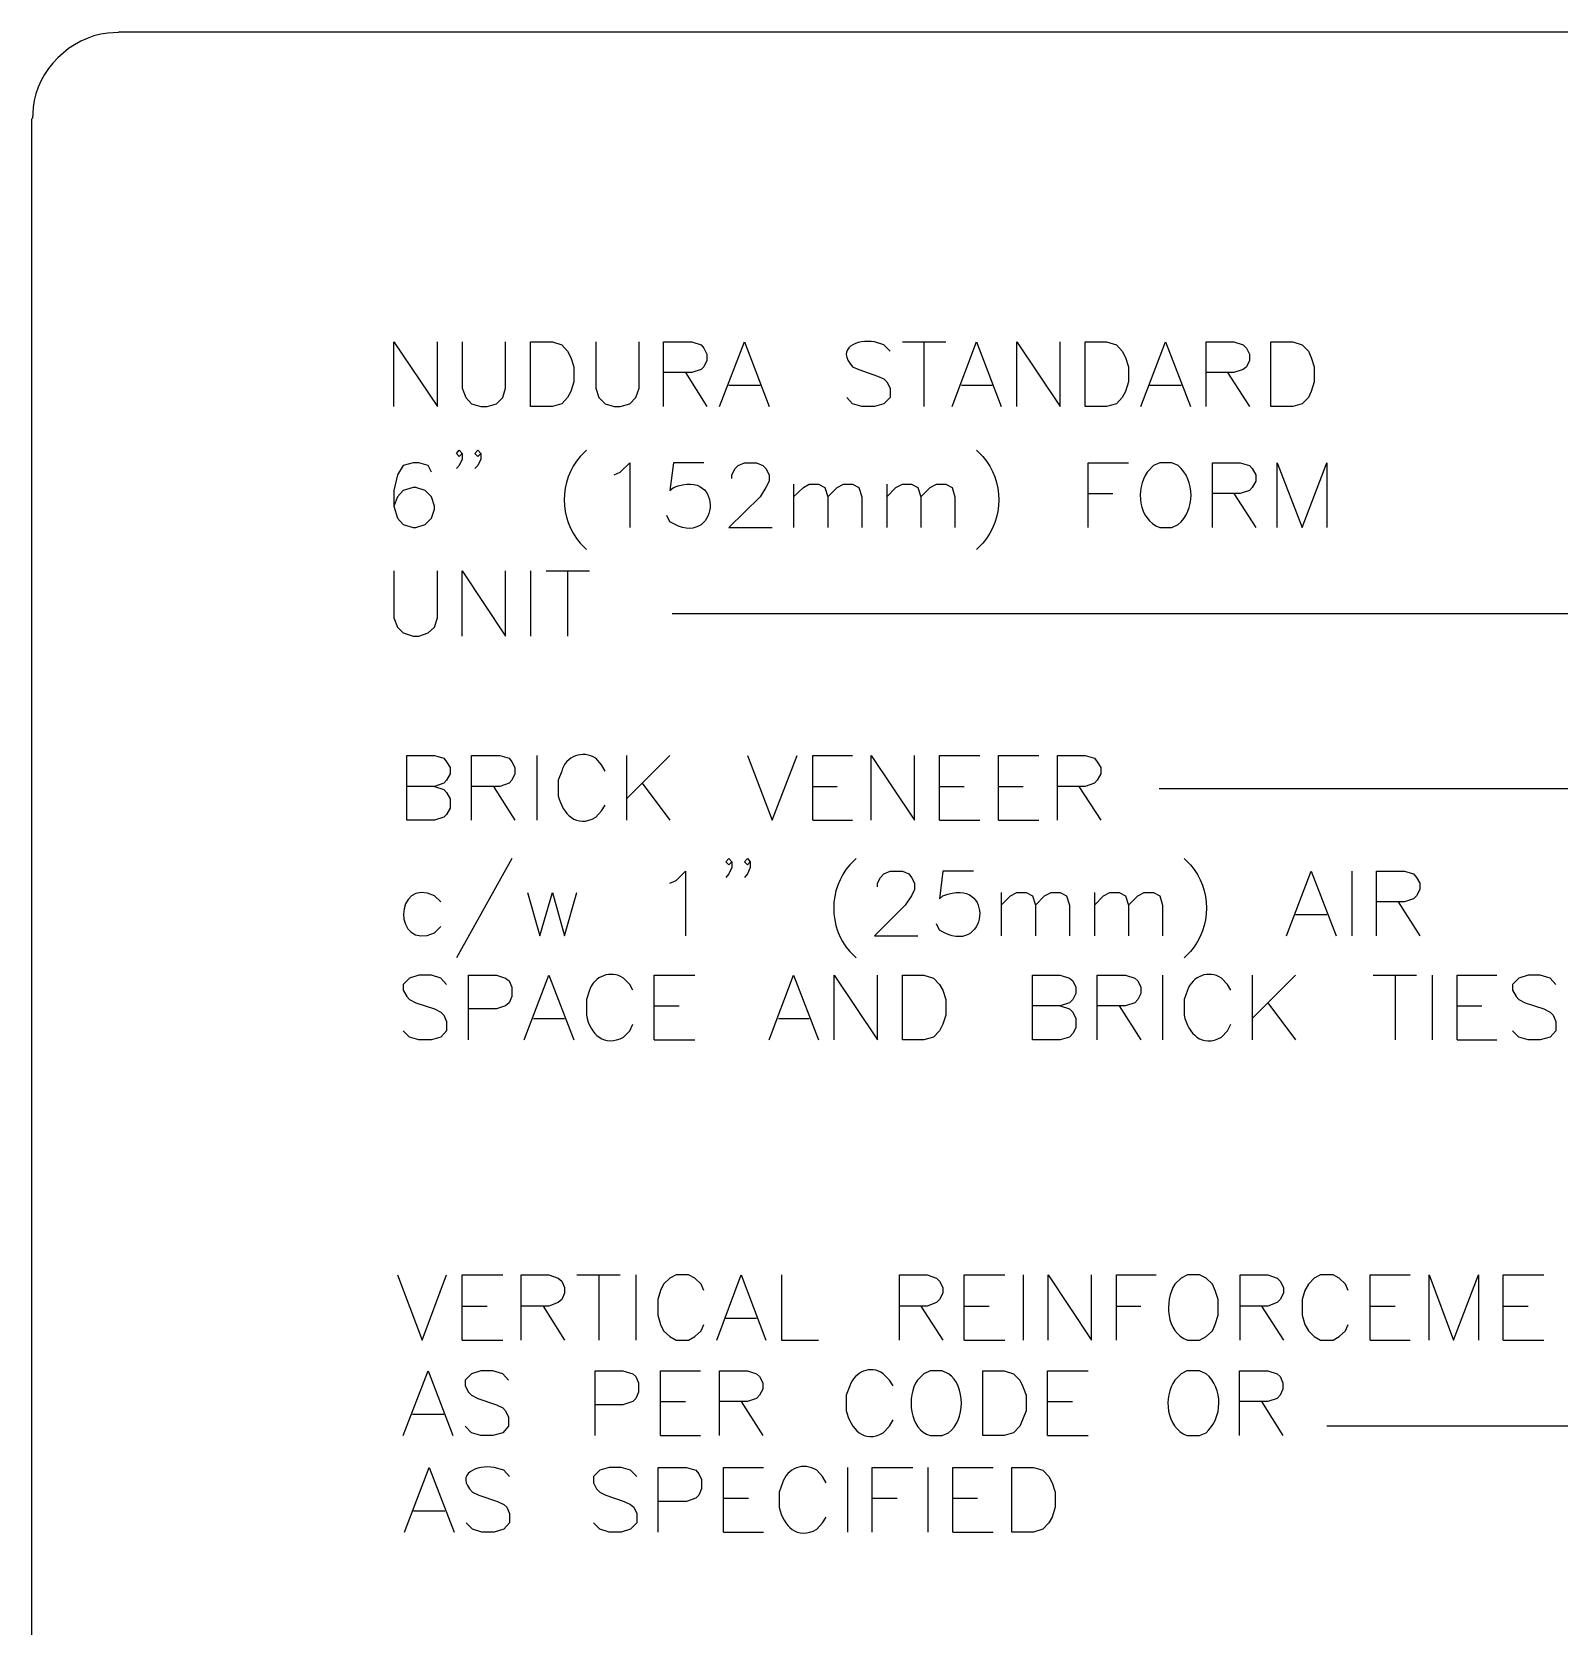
# Model space of a CAD drawing. Header units: millimetres. Extents: x 14 to 201, y 16 to 268.
# Drawn here: x 13.8 to 69.7, y 209.4 to 267.7 of the extents above; entities that cross this region are included whole.
import ezdxf

# ---------------------------------------------------------------- set-up
doc = ezdxf.new("R2010")
doc.units = ezdxf.units.MM
doc.layers.get('0').update_dxf_attribs({"linetype": 'CONTINUOUS'})

msp = doc.modelspace()

# ---------------------------------------------------------------- linework, layer by layer
at = {"color": 0}
for p, q in [((17.0174, 267.695), (16.6164, 267.674)), ((17.0174, 267.716), (198.121, 267.716)), ((13.8851, 264.943), (13.8644, 264.541)), ((13.8424, 55.4136), (13.8424, 264.541)), ((27.0936, 254), (27.0936, 256.37)), ((27.0936, 256.37), (28.6811, 254)), ((28.6811, 254), (28.6811, 256.37)), ((29.5906, 256.37), (29.5906, 254.678)), ((31.1781, 254.678), (31.1781, 256.37)), ((32.089, 254), (32.089, 256.37)), ((32.089, 256.37), (32.8924, 256.37)), ((32.8924, 256.37), (33.2314, 256.266)), ((33.2314, 256.266), (33.4436, 256.033)), ((34.4799, 256.37), (34.4799, 254.678)), ((36.0673, 254.678), (36.0673, 256.37)), ((36.9577, 254), (36.9577, 256.37)), ((36.9577, 256.37), (37.9938, 256.37)), ((37.9938, 256.37), (38.3328, 256.266)), ((38.3328, 256.266), (38.439, 256.137)), ((38.439, 256.137), (38.5452, 255.927)), ((39.0095, 254), (39.9203, 256.37)), ((39.9203, 256.37), (40.8298, 254)), ((45.0219, 256.266), (44.6828, 256.37)), ((45.2547, 256.033), (45.0219, 256.266)), ((45.6985, 256.37), (47.286, 256.37)), ((46.4827, 256.37), (46.4827, 254)), ((47.5188, 254), (48.4078, 256.37)), ((48.4078, 256.37), (49.3187, 254)), ((49.8905, 254), (49.8905, 256.37)), ((49.8905, 256.37), (51.478, 254)), ((51.478, 254), (51.478, 256.37)), ((52.3875, 254), (52.3875, 256.37)), ((52.3875, 256.37), (53.1703, 256.37)), ((53.1703, 256.37), (53.5298, 256.266)), ((53.5298, 256.266), (53.7422, 256.033)), ((54.4202, 254), (55.3297, 256.37)), ((55.3297, 256.37), (56.2405, 254)), ((56.811, 254), (56.811, 256.37)), ((56.811, 256.37), (57.828, 256.37)), ((57.828, 256.37), (58.1656, 256.266)), ((58.1656, 256.266), (58.2923, 256.137)), ((58.2923, 256.137), (58.3985, 255.927)), ((59.1827, 254), (59.1827, 256.37)), ((59.1827, 256.37), (59.986, 256.37)), ((59.986, 256.37), (60.325, 256.266)), ((60.325, 256.266), (60.5578, 256.033)), ((33.4436, 256.033), (33.5704, 255.8)), ((33.5704, 255.8), (33.6765, 255.461)), ((38.5452, 255.694), (38.439, 255.461)), ((38.5452, 255.927), (38.5452, 255.694)), ((53.7422, 256.033), (53.8688, 255.8)), ((53.8688, 255.8), (53.975, 255.461)), ((58.3985, 255.694), (58.2923, 255.461)), ((58.3985, 255.927), (58.3985, 255.694)), ((60.5578, 256.033), (60.664, 255.8)), ((60.664, 255.8), (60.7702, 255.461)), ((33.6765, 255.461), (33.6765, 254.909)), ((37.9938, 255.248), (36.9577, 255.248)), ((37.761, 255.248), (38.5452, 254)), ((38.3328, 255.355), (37.9938, 255.248)), ((38.439, 255.461), (38.3328, 255.355)), ((43.8781, 255.461), (44.111, 255.355)), ((44.111, 255.355), (44.789, 255.122)), ((44.789, 255.122), (45.0219, 255.016)), ((45.0219, 255.016), (45.128, 254.909)), ((53.975, 255.461), (53.975, 254.909)), ((57.828, 255.248), (56.811, 255.248)), ((57.5952, 255.248), (58.3985, 254)), ((58.1656, 255.355), (57.828, 255.248)), ((58.2923, 255.461), (58.1656, 255.355)), ((60.7702, 255.461), (60.7702, 254.909)), ((29.5906, 254.678), (29.7174, 254.339)), ((31.072, 254.339), (31.1781, 254.678)), ((33.5704, 254.55), (33.4436, 254.339)), ((33.6765, 254.909), (33.5704, 254.55)), ((34.4799, 254.678), (34.586, 254.339)), ((35.9406, 254.339), (36.0673, 254.678)), ((39.3485, 254.783), (40.4922, 254.783)), ((45.128, 254.909), (45.2547, 254.678)), ((45.2547, 254.678), (45.2547, 254.339)), ((47.8578, 254.783), (48.9797, 254.783)), ((53.8688, 254.55), (53.7422, 254.339)), ((53.975, 254.909), (53.8688, 254.55)), ((54.7578, 254.783), (55.9015, 254.783)), ((60.664, 254.55), (60.5578, 254.339)), ((60.7702, 254.909), (60.664, 254.55)), ((29.7174, 254.339), (29.9296, 254.106)), ((29.9296, 254.106), (30.2686, 254)), ((30.2686, 254), (30.5015, 254)), ((30.5015, 254), (30.8405, 254.106)), ((30.8405, 254.106), (31.072, 254.339)), ((32.8924, 254), (32.089, 254)), ((33.2314, 254.106), (32.8924, 254)), ((33.4436, 254.339), (33.2314, 254.106)), ((34.586, 254.339), (34.8189, 254.106)), ((34.8189, 254.106), (35.1579, 254)), ((35.1579, 254), (35.3702, 254)), ((35.3702, 254), (35.7297, 254.106)), ((35.7297, 254.106), (35.9406, 254.339)), ((43.8781, 254.106), (43.6672, 254.339)), ((44.2172, 254), (43.8781, 254.106)), ((44.6828, 254), (44.2172, 254)), ((45.0219, 254.106), (44.6828, 254)), ((45.2547, 254.339), (45.0219, 254.106)), ((53.1703, 254), (52.3875, 254)), ((53.5298, 254.106), (53.1703, 254)), ((53.7422, 254.339), (53.5298, 254.106)), ((59.986, 254), (59.1827, 254)), ((60.325, 254.106), (59.986, 254)), ((60.5578, 254.339), (60.325, 254.106)), ((29.3798, 252.286), (29.4845, 252.413)), ((29.4845, 252.18), (29.3798, 252.286)), ((29.4845, 252.413), (29.5906, 252.286)), ((29.5906, 252.286), (29.4845, 252.18)), ((29.5906, 252.073), (29.4845, 251.841)), ((29.5906, 252.286), (29.5906, 252.073)), ((30.0564, 252.286), (30.1625, 252.413)), ((30.1625, 252.18), (30.0564, 252.286)), ((30.1625, 252.413), (30.2686, 252.286)), ((30.2686, 252.286), (30.1625, 252.18)), ((30.2686, 252.073), (30.1625, 251.841)), ((30.2686, 252.286), (30.2686, 252.073)), ((34.1423, 252.413), (33.9094, 252.18)), ((48.4078, 252.413), (48.6406, 252.18)), ((27.2204, 251.503), (27.0936, 250.931)), ((27.4326, 251.841), (27.2204, 251.503)), ((27.7923, 251.947), (27.4326, 251.841)), ((28.0031, 251.947), (27.7923, 251.947)), ((28.3421, 251.841), (28.0031, 251.947)), ((28.4689, 251.608), (28.3421, 251.841)), ((29.4845, 251.841), (29.3798, 251.734)), ((30.1625, 251.841), (30.0564, 251.734)), ((35.1579, 251.503), (35.3702, 251.608)), ((35.3702, 251.608), (35.7297, 251.947)), ((35.7297, 251.947), (35.7297, 249.577)), ((37.3172, 251.947), (37.1905, 250.931)), ((38.439, 251.947), (37.3172, 251.947)), ((39.4547, 251.503), (39.5813, 251.734)), ((39.4547, 251.375), (39.4547, 251.503)), ((39.5813, 251.734), (39.6875, 251.841)), ((39.6875, 251.841), (39.9203, 251.947)), ((39.9203, 251.947), (40.3655, 251.947)), ((40.3655, 251.947), (40.597, 251.841)), ((40.597, 251.841), (40.7031, 251.734)), ((40.7031, 251.734), (40.8298, 251.503)), ((40.8298, 251.503), (40.8298, 251.27)), ((52.4937, 249.577), (52.4937, 251.947)), ((52.4937, 251.947), (53.975, 251.947)), ((54.8845, 251.841), (54.653, 251.608)), ((55.1173, 251.947), (54.8845, 251.841)), ((55.5625, 251.947), (55.1173, 251.947)), ((55.7953, 251.841), (55.5625, 251.947)), ((57.0438, 249.577), (57.0438, 251.947)), ((57.0438, 251.947), (58.0595, 251.947)), ((58.0595, 251.947), (58.3985, 251.841)), ((58.3985, 251.841), (58.5047, 251.734)), ((58.5047, 251.734), (58.6313, 251.503)), ((58.6313, 251.503), (58.6313, 251.27)), ((59.4155, 249.577), (59.4155, 251.947)), ((59.4155, 251.947), (60.325, 249.577)), ((60.325, 249.577), (61.2345, 251.947)), ((61.2345, 251.947), (61.2345, 249.577)), ((27.0936, 250.931), (27.0936, 250.359)), ((27.4326, 250.931), (27.2204, 250.698)), ((27.7923, 251.037), (27.4326, 250.931)), ((27.897, 251.037), (27.7923, 251.037)), ((28.236, 250.931), (27.897, 251.037)), ((28.4689, 250.698), (28.236, 250.931)), ((37.1905, 250.931), (37.3172, 251.037)), ((40.7031, 251.037), (40.4922, 250.698)), ((40.8298, 251.27), (40.7031, 251.037)), ((41.7202, 251.164), (41.7202, 249.577)), ((41.7202, 250.698), (42.0797, 251.037)), ((42.0797, 251.037), (42.2906, 251.164)), ((42.2906, 251.164), (42.6297, 251.164)), ((42.6297, 251.164), (42.8625, 251.037)), ((42.8625, 251.037), (42.9687, 250.698)), ((42.9687, 250.698), (43.3077, 251.037)), ((43.3077, 251.037), (43.5405, 251.164)), ((43.5405, 251.164), (43.8781, 251.164)), ((43.8781, 251.164), (44.111, 251.037)), ((44.111, 251.037), (44.2172, 250.698)), ((45.128, 251.164), (45.128, 249.577)), ((45.128, 250.698), (45.4656, 251.037)), ((45.4656, 251.037), (45.6985, 251.164)), ((45.6985, 251.164), (46.0375, 251.164)), ((46.0375, 251.164), (46.2703, 251.037)), ((46.2703, 251.037), (46.3765, 250.698)), ((46.3765, 250.698), (46.7155, 251.037)), ((46.7155, 251.037), (46.947, 251.164)), ((46.947, 251.164), (47.286, 251.164)), ((47.286, 251.164), (47.5188, 251.037)), ((47.5188, 251.037), (47.625, 250.698)), ((58.3985, 250.931), (58.0595, 250.825)), ((58.5047, 251.037), (58.3985, 250.931)), ((58.6313, 251.27), (58.5047, 251.037)), ((27.2204, 250.698), (27.0936, 250.359)), ((27.0936, 250.359), (27.2204, 249.916)), ((28.575, 250.359), (28.4689, 250.698)), ((28.575, 250.253), (28.575, 250.359)), ((40.4922, 250.698), (39.3485, 249.577)), ((42.9687, 250.698), (42.9687, 249.577)), ((44.2172, 250.698), (44.2172, 249.577)), ((46.3765, 250.698), (46.3765, 249.577)), ((47.625, 250.698), (47.625, 249.577)), ((52.4937, 250.825), (53.4031, 250.825)), ((58.0595, 250.825), (57.0438, 250.825)), ((57.828, 250.825), (58.6313, 249.577)), ((27.2204, 249.916), (27.4326, 249.683)), ((28.236, 249.683), (28.4689, 249.916)), ((28.4689, 249.916), (28.575, 250.253)), ((37.1905, 249.787), (37.0844, 250.02)), ((27.4326, 249.683), (27.7923, 249.577)), ((27.7923, 249.577), (27.897, 249.577)), ((27.897, 249.577), (28.236, 249.683)), ((39.3485, 249.577), (40.936, 249.577)), ((55.1173, 249.577), (55.5625, 249.577)), ((55.5625, 249.577), (55.7953, 249.683)), ((33.9094, 249.005), (34.1423, 248.772)), ((48.6406, 249.005), (48.4078, 248.772)), ((27.0936, 247.989), (27.0936, 246.275)), ((28.6811, 246.275), (28.6811, 247.989)), ((29.5906, 245.597), (29.5906, 247.989)), ((29.5906, 247.989), (31.1781, 245.597)), ((31.1781, 245.597), (31.1781, 247.989)), ((32.089, 247.989), (32.089, 245.597)), ((32.6595, 247.989), (34.247, 247.989)), ((33.4436, 247.989), (33.4436, 245.597)), ((27.0936, 246.275), (27.2204, 245.936)), ((28.575, 245.936), (28.6811, 246.275)), ((92.1385, 246.422), (37.2745, 246.422)), ((27.2204, 245.936), (27.4326, 245.723)), ((27.4326, 245.723), (27.7923, 245.597)), ((28.0031, 245.597), (28.3421, 245.723)), ((28.3421, 245.723), (28.575, 245.936)), ((27.7923, 245.597), (28.0031, 245.597)), ((27.5594, 238.867), (27.5594, 241.237)), ((27.5594, 241.237), (28.575, 241.237)), ((28.575, 241.237), (28.914, 241.131)), ((28.914, 241.131), (29.0201, 241.004)), ((29.0201, 241.004), (29.1469, 240.792)), ((29.9296, 238.867), (29.9296, 241.237)), ((29.9296, 241.237), (30.9673, 241.237)), ((30.9673, 241.237), (31.3049, 241.131)), ((31.3049, 241.131), (31.411, 241.004)), ((31.411, 241.004), (31.5171, 240.792)), ((32.3219, 241.237), (32.3219, 238.867)), ((34.6921, 240.897), (34.4799, 241.131)), ((35.603, 241.237), (35.603, 238.867)), ((37.1905, 241.237), (35.603, 239.649)), ((40.0265, 241.237), (40.936, 238.867)), ((40.936, 238.867), (41.8469, 241.237)), ((42.4173, 238.867), (42.4173, 241.237)), ((42.4173, 241.237), (43.8781, 241.237)), ((44.5562, 238.867), (44.5562, 241.237)), ((44.5562, 241.237), (46.1437, 238.867)), ((46.1437, 238.867), (46.1437, 241.237)), ((47.0531, 238.867), (47.0531, 241.237)), ((47.0531, 241.237), (48.5345, 241.237)), ((49.2125, 238.867), (49.2125, 241.237)), ((49.2125, 241.237), (50.6938, 241.237)), ((51.3719, 238.867), (51.3719, 241.237)), ((51.3719, 241.237), (52.3875, 241.237)), ((52.3875, 241.237), (52.7265, 241.131)), ((52.7265, 241.131), (52.8327, 241.004)), ((52.8327, 241.004), (52.9594, 240.792)), ((29.1469, 240.558), (29.0201, 240.326)), ((29.1469, 240.792), (29.1469, 240.558)), ((31.5171, 240.558), (31.411, 240.326)), ((31.5171, 240.792), (31.5171, 240.558)), ((33.2314, 240.665), (33.1046, 240.326)), ((34.8189, 240.665), (34.6921, 240.897)), ((52.9594, 240.558), (52.8327, 240.326)), ((52.9594, 240.792), (52.9594, 240.558)), ((28.575, 240.093), (27.5594, 240.093)), ((28.914, 240.221), (28.575, 240.093)), ((28.575, 240.093), (28.914, 239.988)), ((29.0201, 240.326), (28.914, 240.221)), ((28.914, 239.988), (29.0201, 239.882)), ((29.0201, 239.882), (29.1469, 239.649)), ((30.9673, 240.093), (29.9296, 240.093)), ((30.7344, 240.093), (31.5171, 238.867)), ((31.3049, 240.221), (30.9673, 240.093)), ((31.411, 240.326), (31.3049, 240.221)), ((33.1046, 240.326), (33.1046, 239.755)), ((36.1735, 240.221), (37.1905, 238.867)), ((42.4173, 240.093), (43.3077, 240.093)), ((47.0531, 240.093), (47.964, 240.093)), ((49.2125, 240.093), (50.122, 240.093)), ((52.3875, 240.093), (51.3719, 240.093)), ((52.1547, 240.093), (52.9594, 238.867)), ((52.7265, 240.221), (52.3875, 240.093)), ((52.8327, 240.326), (52.7265, 240.221)), ((81.365, 240.009), (55.0968, 240.009)), ((29.1469, 239.31), (29.0201, 239.077)), ((29.1469, 239.649), (29.1469, 239.31)), ((34.6921, 239.204), (34.8189, 239.416)), ((28.575, 238.867), (27.5594, 238.867)), ((28.914, 238.971), (28.575, 238.867)), ((29.0201, 239.077), (28.914, 238.971)), ((34.4799, 238.971), (34.6921, 239.204)), ((42.4173, 238.867), (43.8781, 238.867)), ((47.0531, 238.867), (48.5345, 238.867)), ((49.2125, 238.867), (50.6938, 238.867)), ((31.411, 237.469), (29.3798, 233.828)), ((39.2423, 237.342), (39.3485, 237.469)), ((39.3485, 237.469), (39.4547, 237.342)), ((39.9203, 237.342), (40.0265, 237.469)), ((40.0265, 237.469), (40.1327, 237.342)), ((44.0048, 237.469), (43.772, 237.236)), ((56.0077, 237.469), (56.2405, 237.236)), ((37.422, 236.664), (37.761, 237.003)), ((37.761, 237.003), (37.761, 234.633)), ((39.3485, 237.236), (39.2423, 237.342)), ((39.3485, 236.897), (39.2423, 236.77)), ((39.4547, 237.342), (39.3485, 237.236)), ((39.4547, 237.13), (39.3485, 236.897)), ((39.4547, 237.342), (39.4547, 237.13)), ((40.0265, 237.236), (39.9203, 237.342)), ((40.0265, 236.897), (39.9203, 236.77)), ((40.1327, 237.342), (40.0265, 237.236)), ((40.1327, 237.13), (40.0265, 236.897)), ((40.1327, 237.342), (40.1327, 237.13)), ((44.8952, 236.77), (45.0219, 236.897)), ((45.0219, 236.897), (45.2547, 237.003)), ((45.2547, 237.003), (45.6985, 237.003)), ((45.6985, 237.003), (45.9313, 236.897)), ((45.9313, 236.897), (46.0375, 236.77)), ((47.1798, 237.003), (47.0531, 235.988)), ((48.303, 237.003), (47.1798, 237.003)), ((59.7531, 234.633), (60.664, 237.003)), ((60.664, 237.003), (61.5735, 234.633)), ((62.1453, 237.003), (62.1453, 234.633)), ((63.0548, 234.633), (63.0548, 237.003)), ((63.0548, 237.003), (64.0719, 237.003)), ((64.0719, 237.003), (64.4095, 236.897)), ((64.4095, 236.897), (64.5156, 236.77)), ((37.1905, 236.558), (37.422, 236.664)), ((44.789, 236.558), (44.8952, 236.77)), ((44.789, 236.431), (44.789, 236.558)), ((46.0375, 236.77), (46.1437, 236.558)), ((46.1437, 236.325), (46.0375, 236.092)), ((46.1437, 236.558), (46.1437, 236.325)), ((64.5156, 236.77), (64.6423, 236.558)), ((64.6423, 236.325), (64.5156, 236.092)), ((64.6423, 236.558), (64.6423, 236.325)), ((28.8079, 235.882), (28.575, 236.092)), ((31.9829, 236.221), (32.428, 234.633)), ((32.428, 234.633), (32.8924, 236.221)), ((32.8924, 236.221), (33.3375, 234.633)), ((33.3375, 234.633), (33.7826, 236.221)), ((45.8047, 235.755), (44.6828, 234.633)), ((46.0375, 236.092), (45.8047, 235.755)), ((47.0531, 235.988), (47.1798, 236.092)), ((49.3187, 236.221), (49.3187, 234.633)), ((49.3187, 235.755), (49.6577, 236.092)), ((49.6577, 236.092), (49.8905, 236.221)), ((49.8905, 236.221), (50.2281, 236.221)), ((50.2281, 236.221), (50.461, 236.092)), ((50.461, 236.092), (50.5672, 235.755)), ((50.5672, 235.755), (50.9062, 236.092)), ((50.5672, 235.755), (50.5672, 234.633)), ((50.9062, 236.092), (51.139, 236.221)), ((51.139, 236.221), (51.478, 236.221)), ((51.478, 236.221), (51.7095, 236.092)), ((51.7095, 236.092), (51.8156, 235.755)), ((51.8156, 235.755), (51.8156, 234.633)), ((52.7265, 236.221), (52.7265, 234.633)), ((52.7265, 235.755), (53.0655, 236.092)), ((53.0655, 236.092), (53.297, 236.221)), ((53.297, 236.221), (53.636, 236.221)), ((53.636, 236.221), (53.8688, 236.092)), ((53.8688, 236.092), (53.975, 235.755)), ((53.975, 235.755), (54.314, 236.092)), ((53.975, 235.755), (53.975, 234.633)), ((54.314, 236.092), (54.5469, 236.221)), ((54.5469, 236.221), (54.8845, 236.221)), ((54.8845, 236.221), (55.1173, 236.092)), ((55.1173, 236.092), (55.2235, 235.755)), ((55.2235, 235.755), (55.2235, 234.633)), ((64.0719, 235.882), (63.0548, 235.882)), ((63.839, 235.882), (64.6423, 234.633)), ((64.4095, 235.988), (64.0719, 235.882)), ((64.5156, 236.092), (64.4095, 235.988)), ((60.0922, 235.416), (61.2345, 235.416)), ((28.575, 234.738), (28.8079, 234.971)), ((44.6828, 234.633), (46.2703, 234.633)), ((47.0531, 234.844), (46.947, 235.077)), ((43.772, 234.061), (44.0048, 233.828)), ((56.2405, 234.061), (56.0077, 233.828)), ((27.6655, 233.087), (27.4326, 232.854)), ((27.4326, 232.854), (27.4326, 232.643)), ((28.0031, 233.193), (27.6655, 233.087)), ((28.4689, 233.193), (28.0031, 233.193)), ((28.8079, 233.087), (28.4689, 233.193)), ((29.0201, 232.854), (28.8079, 233.087)), ((29.8235, 230.823), (29.8235, 233.193)), ((29.8235, 233.193), (30.8405, 233.193)), ((30.8405, 233.193), (31.1781, 233.087)), ((31.1781, 233.087), (31.3049, 232.982)), ((31.3049, 232.982), (31.411, 232.749)), ((31.8561, 230.823), (32.7656, 233.193)), ((32.7656, 233.193), (33.6765, 230.823)), ((35.7297, 232.854), (35.4969, 233.087)), ((35.8345, 232.643), (35.7297, 232.854)), ((36.6187, 230.823), (36.6187, 233.193)), ((36.6187, 233.193), (38.1, 233.193)), ((40.8298, 230.823), (41.7202, 233.193)), ((41.7202, 233.193), (42.6297, 230.823)), ((43.2015, 230.823), (43.2015, 233.193)), ((43.2015, 233.193), (44.789, 230.823)), ((44.789, 230.823), (44.789, 233.193)), ((45.6985, 230.823), (45.6985, 233.193)), ((45.6985, 233.193), (46.4827, 233.193)), ((46.4827, 233.193), (46.8422, 233.087)), ((46.8422, 233.087), (47.0531, 232.854)), ((47.0531, 232.854), (47.1798, 232.643)), ((50.461, 230.823), (50.461, 233.193)), ((50.461, 233.193), (51.478, 233.193)), ((51.478, 233.193), (51.8156, 233.087)), ((51.8156, 233.087), (51.9423, 232.982)), ((51.9423, 232.982), (52.0485, 232.749)), ((52.8327, 230.823), (52.8327, 233.193)), ((52.8327, 233.193), (53.8688, 233.193)), ((53.8688, 233.193), (54.2078, 233.087)), ((54.2078, 233.087), (54.314, 232.982)), ((54.314, 232.982), (54.4202, 232.749)), ((55.2235, 233.193), (55.2235, 230.823)), ((57.5952, 232.854), (57.3828, 233.087)), ((57.7219, 232.643), (57.5952, 232.854)), ((58.5047, 233.193), (58.5047, 230.823)), ((60.0922, 233.193), (58.5047, 231.606)), ((62.9281, 233.193), (64.5156, 233.193)), ((63.7328, 233.193), (63.7328, 230.823)), ((65.0875, 233.193), (65.0875, 230.823)), ((65.997, 230.823), (65.997, 233.193)), ((65.997, 233.193), (67.4578, 233.193)), ((68.2625, 233.087), (68.0297, 232.854)), ((68.0297, 232.854), (68.0297, 232.643)), ((68.6015, 233.193), (68.2625, 233.087)), ((69.0453, 233.193), (68.6015, 233.193)), ((69.4048, 233.087), (69.0453, 233.193)), ((69.6172, 232.854), (69.4048, 233.087)), ((27.4326, 232.643), (27.5594, 232.41)), ((27.5594, 232.41), (27.6655, 232.304)), ((27.6655, 232.304), (27.897, 232.178)), ((31.411, 232.41), (31.3049, 232.178)), ((31.411, 232.749), (31.411, 232.41)), ((34.247, 232.643), (34.1423, 232.304)), ((34.1423, 232.304), (34.1423, 231.732)), ((47.1798, 232.643), (47.286, 232.304)), ((47.286, 232.304), (47.286, 231.732)), ((51.9423, 232.304), (51.8156, 232.178)), ((52.0485, 232.517), (51.9423, 232.304)), ((52.0485, 232.749), (52.0485, 232.517)), ((54.314, 232.304), (54.2078, 232.178)), ((54.4202, 232.517), (54.314, 232.304)), ((54.4202, 232.749), (54.4202, 232.517)), ((56.1344, 232.643), (56.0077, 232.304)), ((56.0077, 232.304), (56.0077, 231.732)), ((68.0297, 232.643), (68.1563, 232.41)), ((68.1563, 232.41), (68.2625, 232.304)), ((68.2625, 232.304), (68.4953, 232.178)), ((27.897, 232.178), (28.575, 231.965)), ((28.575, 231.965), (28.8079, 231.838)), ((28.8079, 231.838), (28.914, 231.732)), ((28.914, 231.732), (29.0201, 231.499)), ((30.8405, 231.965), (29.8235, 231.965)), ((31.1781, 232.071), (30.8405, 231.965)), ((31.3049, 232.178), (31.1781, 232.071)), ((36.6187, 232.071), (37.5281, 232.071)), ((47.286, 231.732), (47.1798, 231.395)), ((51.478, 232.071), (50.461, 232.071)), ((51.8156, 232.178), (51.478, 232.071)), ((51.478, 232.071), (51.8156, 231.965)), ((51.8156, 231.965), (51.9423, 231.838)), ((51.9423, 231.838), (52.0485, 231.606)), ((53.8688, 232.071), (52.8327, 232.071)), ((53.636, 232.071), (54.4202, 230.823)), ((54.2078, 232.178), (53.8688, 232.071)), ((59.0765, 232.178), (60.0922, 230.823)), ((65.997, 232.071), (66.9078, 232.071)), ((68.4953, 232.178), (69.172, 231.965)), ((69.172, 231.965), (69.4048, 231.838)), ((69.4048, 231.838), (69.511, 231.732)), ((69.511, 231.732), (69.6172, 231.499)), ((27.6655, 230.929), (27.4326, 231.162)), ((29.0201, 231.162), (28.8079, 230.929)), ((29.0201, 231.499), (29.0201, 231.162)), ((32.1951, 231.606), (33.3375, 231.606)), ((35.4969, 230.929), (35.7297, 231.162)), ((35.7297, 231.162), (35.8345, 231.395)), ((41.1688, 231.606), (42.2906, 231.606)), ((47.0531, 231.162), (46.8422, 230.929)), ((47.1798, 231.395), (47.0531, 231.162)), ((51.9423, 231.056), (51.8156, 230.929)), ((52.0485, 231.267), (51.9423, 231.056)), ((52.0485, 231.606), (52.0485, 231.267)), ((57.3828, 230.929), (57.5952, 231.162)), ((57.5952, 231.162), (57.7219, 231.395)), ((68.2625, 230.929), (68.0297, 231.162)), ((69.6172, 231.162), (69.4048, 230.929)), ((69.6172, 231.499), (69.6172, 231.162)), ((28.0031, 230.823), (27.6655, 230.929)), ((28.4689, 230.823), (28.0031, 230.823)), ((28.8079, 230.929), (28.4689, 230.823)), ((36.6187, 230.823), (38.1, 230.823)), ((46.4827, 230.823), (45.6985, 230.823)), ((46.8422, 230.929), (46.4827, 230.823)), ((51.478, 230.823), (50.461, 230.823)), ((51.8156, 230.929), (51.478, 230.823)), ((65.997, 230.823), (67.4578, 230.823)), ((68.6015, 230.823), (68.2625, 230.929)), ((69.0453, 230.823), (68.6015, 230.823)), ((69.4048, 230.929), (69.0453, 230.823)), ((27.2204, 222.229), (28.1299, 219.837)), ((28.1299, 219.837), (29.0201, 222.229)), ((29.5906, 219.837), (29.5906, 222.229)), ((29.5906, 222.229), (31.072, 222.229)), ((31.75, 219.837), (31.75, 222.229)), ((31.75, 222.229), (32.7656, 222.229)), ((32.7656, 222.229), (33.1046, 222.101)), ((33.1046, 222.101), (33.2314, 221.996)), ((33.2314, 221.996), (33.3375, 221.764)), ((33.3375, 221.764), (33.3375, 221.552)), ((33.7826, 222.229), (35.3702, 222.229)), ((34.586, 222.229), (34.586, 219.837)), ((35.9406, 222.229), (35.9406, 219.837)), ((36.9577, 221.89), (36.8515, 221.657)), ((37.1905, 222.101), (36.9577, 221.89)), ((37.422, 222.229), (37.1905, 222.101)), ((37.8672, 222.229), (37.422, 222.229)), ((38.1, 222.101), (37.8672, 222.229)), ((38.3328, 221.89), (38.1, 222.101)), ((38.439, 221.657), (38.3328, 221.89)), ((38.9047, 219.837), (39.7937, 222.229)), ((39.7937, 222.229), (40.7031, 219.837)), ((41.275, 222.229), (41.275, 219.837)), ((45.5923, 219.837), (45.5923, 222.229)), ((45.5923, 222.229), (46.6094, 222.229)), ((46.6094, 222.229), (46.947, 222.101)), ((46.947, 222.101), (47.0531, 221.996)), ((47.0531, 221.996), (47.1798, 221.764)), ((47.1798, 221.764), (47.1798, 221.552)), ((47.964, 219.837), (47.964, 222.229)), ((47.964, 222.229), (49.4453, 222.229)), ((50.122, 222.229), (50.122, 219.837)), ((51.0328, 219.837), (51.0328, 222.229)), ((51.0328, 222.229), (52.6203, 219.837)), ((52.6203, 219.837), (52.6203, 222.229)), ((53.5298, 219.837), (53.5298, 222.229)), ((53.5298, 222.229), (54.9906, 222.229)), ((55.9015, 222.101), (55.6687, 221.89)), ((56.1344, 222.229), (55.9015, 222.101)), ((56.5781, 222.229), (56.1344, 222.229)), ((56.811, 222.101), (56.5781, 222.229)), ((57.0438, 221.89), (56.811, 222.101)), ((57.15, 221.657), (57.0438, 221.89)), ((58.0595, 219.837), (58.0595, 222.229)), ((58.0595, 222.229), (59.0765, 222.229)), ((59.0765, 222.229), (59.4155, 222.101)), ((59.4155, 222.101), (59.5203, 221.996)), ((59.5203, 221.996), (59.647, 221.764)), ((59.647, 221.764), (59.647, 221.552)), ((60.5578, 221.89), (60.4312, 221.657)), ((60.7702, 222.101), (60.5578, 221.89)), ((61.003, 222.229), (60.7702, 222.101)), ((61.4673, 222.229), (61.003, 222.229)), ((61.6797, 222.101), (61.4673, 222.229)), ((61.9125, 221.89), (61.6797, 222.101)), ((62.0187, 221.657), (61.9125, 221.89)), ((62.822, 219.837), (62.822, 222.229)), ((62.822, 222.229), (64.2828, 222.229)), ((64.9813, 219.837), (64.9813, 222.229)), ((64.9813, 222.229), (65.8703, 219.837)), ((65.8703, 219.837), (66.7812, 222.229)), ((66.7812, 222.229), (66.7812, 219.837)), ((67.6906, 219.837), (67.6906, 222.229)), ((67.6906, 222.229), (69.172, 222.229)), ((33.1046, 221.212), (32.7656, 221.085)), ((33.2314, 221.318), (33.1046, 221.212)), ((33.3375, 221.552), (33.2314, 221.318)), ((36.8515, 221.657), (36.7453, 221.318)), ((36.7453, 221.318), (36.7453, 220.746)), ((46.947, 221.212), (46.6094, 221.085)), ((47.0531, 221.318), (46.947, 221.212)), ((47.1798, 221.552), (47.0531, 221.318)), ((57.2562, 221.318), (57.15, 221.657)), ((57.2562, 220.746), (57.2562, 221.318)), ((59.4155, 221.212), (59.0765, 221.085)), ((59.5203, 221.318), (59.4155, 221.212)), ((59.647, 221.552), (59.5203, 221.318)), ((60.4312, 221.657), (60.325, 221.318)), ((60.325, 221.318), (60.325, 220.746)), ((29.5906, 221.085), (30.5015, 221.085)), ((32.7656, 221.085), (31.75, 221.085)), ((32.5548, 221.085), (33.3375, 219.837)), ((36.7453, 220.746), (36.8515, 220.409)), ((39.2423, 220.642), (40.3655, 220.642)), ((46.6094, 221.085), (45.5923, 221.085)), ((46.3765, 221.085), (47.1798, 219.837)), ((47.964, 221.085), (48.8735, 221.085)), ((53.5298, 221.085), (54.4202, 221.085)), ((57.15, 220.409), (57.2562, 220.746)), ((59.0765, 221.085), (58.0595, 221.085)), ((58.8437, 221.085), (59.647, 219.837)), ((60.325, 220.746), (60.4312, 220.409)), ((62.822, 221.085), (63.7328, 221.085)), ((67.6906, 221.085), (68.6015, 221.085)), ((36.8515, 220.409), (36.9577, 220.176)), ((36.9577, 220.176), (37.1905, 219.964)), ((37.1905, 219.964), (37.422, 219.837)), ((37.8672, 219.837), (38.1, 219.964)), ((38.1, 219.964), (38.3328, 220.176)), ((38.3328, 220.176), (38.439, 220.409)), ((56.5781, 219.837), (56.811, 219.964)), ((56.811, 219.964), (57.0438, 220.176)), ((57.0438, 220.176), (57.15, 220.409)), ((60.4312, 220.409), (60.5578, 220.176)), ((60.5578, 220.176), (60.7702, 219.964)), ((60.7702, 219.964), (61.003, 219.837)), ((61.4673, 219.837), (61.6797, 219.964)), ((61.6797, 219.964), (61.9125, 220.176)), ((61.9125, 220.176), (62.0187, 220.409)), ((29.5906, 219.837), (31.072, 219.837)), ((37.422, 219.837), (37.8672, 219.837)), ((41.275, 219.837), (42.6297, 219.837)), ((47.964, 219.837), (49.4453, 219.837)), ((56.1344, 219.837), (56.5781, 219.837)), ((61.003, 219.837), (61.4673, 219.837)), ((62.822, 219.837), (64.2828, 219.837)), ((67.6906, 219.837), (69.172, 219.837)), ((27.4326, 216.345), (28.3421, 218.715)), ((28.3421, 218.715), (29.253, 216.345)), ((29.9296, 218.609), (29.6967, 218.377)), ((29.6967, 218.377), (29.6967, 218.166)), ((30.2686, 218.715), (29.9296, 218.609)), ((30.7123, 218.715), (30.2686, 218.715)), ((31.072, 218.609), (30.7123, 218.715)), ((31.2842, 218.377), (31.072, 218.609)), ((34.4592, 216.345), (34.4592, 218.715)), ((34.4592, 218.715), (35.475, 218.715)), ((35.475, 218.715), (35.8345, 218.609)), ((35.8345, 218.609), (35.9406, 218.503)), ((35.9406, 218.503), (36.0468, 218.27)), ((36.0468, 218.27), (36.0468, 217.933)), ((36.8515, 216.345), (36.8515, 218.715)), ((36.8515, 218.715), (38.3124, 218.715)), ((39.0095, 216.345), (39.0095, 218.715)), ((39.0095, 218.715), (40.0265, 218.715)), ((40.0265, 218.715), (40.3655, 218.609)), ((40.3655, 218.609), (40.4703, 218.503)), ((40.4703, 218.503), (40.597, 218.27)), ((40.597, 218.27), (40.597, 218.037)), ((45.2328, 218.377), (45, 218.609)), ((45.3595, 218.166), (45.2328, 218.377)), ((46.4827, 218.609), (46.2499, 218.377)), ((46.7155, 218.715), (46.4827, 218.609)), ((47.1593, 218.715), (46.7155, 218.715)), ((47.3922, 218.609), (47.1593, 218.715)), ((48.6406, 216.345), (48.6406, 218.715)), ((48.6406, 218.715), (49.4249, 218.715)), ((49.4249, 218.715), (49.7625, 218.609)), ((49.7625, 218.609), (49.9953, 218.377)), ((49.9953, 218.377), (50.1015, 218.166)), ((51.0124, 216.345), (51.0124, 218.715)), ((51.0124, 218.715), (52.4937, 218.715)), ((55.9015, 218.609), (55.6687, 218.377)), ((56.1125, 218.715), (55.9015, 218.609)), ((56.5781, 218.715), (56.1125, 218.715)), ((56.811, 218.609), (56.5781, 218.715)), ((58.039, 216.345), (58.039, 218.715)), ((58.039, 218.715), (59.0765, 218.715)), ((59.0765, 218.715), (59.4155, 218.609)), ((59.4155, 218.609), (59.5203, 218.503)), ((59.5203, 218.503), (59.6265, 218.27)), ((59.6265, 218.27), (59.6265, 218.037)), ((29.6967, 218.166), (29.8235, 217.933)), ((29.8235, 217.933), (29.9296, 217.827)), ((29.9296, 217.827), (30.1625, 217.7)), ((30.1625, 217.7), (30.8405, 217.467)), ((35.9406, 217.7), (35.8345, 217.594)), ((36.0468, 217.933), (35.9406, 217.7)), ((40.3655, 217.7), (40.0265, 217.594)), ((40.4703, 217.827), (40.3655, 217.7)), ((40.597, 218.037), (40.4703, 217.827)), ((43.772, 218.166), (43.6453, 217.827)), ((43.6453, 217.827), (43.6453, 217.255)), ((50.1015, 218.166), (50.2281, 217.827)), ((50.2281, 217.827), (50.2281, 217.255)), ((59.4155, 217.7), (59.0765, 217.594)), ((59.5203, 217.827), (59.4155, 217.7)), ((59.6265, 218.037), (59.5203, 217.827)), ((27.7702, 217.128), (28.914, 217.128)), ((30.8405, 217.467), (31.072, 217.361)), ((31.072, 217.361), (31.1781, 217.255)), ((31.1781, 217.255), (31.2842, 217.022)), ((35.475, 217.467), (34.4592, 217.467)), ((35.8345, 217.594), (35.475, 217.467)), ((36.8515, 217.594), (37.761, 217.594)), ((40.0265, 217.594), (39.0095, 217.594)), ((39.7937, 217.594), (40.597, 216.345)), ((50.2281, 217.255), (50.1015, 216.916)), ((51.0124, 217.594), (51.9218, 217.594)), ((59.0765, 217.594), (58.039, 217.594)), ((58.8437, 217.594), (59.6265, 216.345)), ((29.9296, 216.45), (29.6967, 216.683)), ((31.2842, 216.683), (31.072, 216.45)), ((31.2842, 217.022), (31.2842, 216.683)), ((45, 216.45), (45.2328, 216.683)), ((45.2328, 216.683), (45.3595, 216.916)), ((49.9953, 216.683), (49.7625, 216.45)), ((50.1015, 216.916), (49.9953, 216.683)), ((111.401, 216.683), (61.2345, 216.683)), ((30.2686, 216.345), (29.9296, 216.45)), ((30.7123, 216.345), (30.2686, 216.345)), ((31.072, 216.45), (30.7123, 216.345)), ((36.8515, 216.345), (38.3124, 216.345)), ((46.7155, 216.345), (47.1593, 216.345)), ((47.1593, 216.345), (47.3922, 216.45)), ((49.4249, 216.345), (48.6406, 216.345)), ((49.7625, 216.45), (49.4249, 216.345)), ((51.0124, 216.345), (52.4937, 216.345)), ((56.1125, 216.345), (56.5781, 216.345)), ((56.5781, 216.345), (56.811, 216.45)), ((27.4739, 212.809), (28.3848, 215.181)), ((28.3848, 215.181), (29.2943, 212.809)), ((31.1147, 215.074), (30.7551, 215.181)), ((31.3269, 214.842), (31.1147, 215.074)), ((34.6287, 215.074), (34.3958, 214.842)), ((34.3958, 214.842), (34.3958, 214.609)), ((34.9677, 215.181), (34.6287, 215.074)), ((35.4115, 215.181), (34.9677, 215.181)), ((35.7505, 215.074), (35.4115, 215.181)), ((35.9833, 214.842), (35.7505, 215.074)), ((36.7661, 212.809), (36.7661, 215.181)), ((36.7661, 215.181), (37.8037, 215.181)), ((37.8037, 215.181), (38.1427, 215.074)), ((38.1427, 215.074), (38.2489, 214.948)), ((38.2489, 214.948), (38.3536, 214.735)), ((38.3536, 214.735), (38.3536, 214.396)), ((39.1583, 212.809), (39.1583, 215.181)), ((39.1583, 215.181), (40.6192, 215.181)), ((42.7785, 214.842), (42.5662, 215.074)), ((42.9052, 214.609), (42.7785, 214.842)), ((43.688, 215.181), (43.688, 212.809)), ((44.5989, 212.809), (44.5989, 215.181)), ((44.5989, 215.181), (46.0802, 215.181)), ((46.6302, 215.181), (46.6302, 212.809)), ((47.541, 212.809), (47.541, 215.181)), ((47.541, 215.181), (49.0224, 215.181)), ((49.699, 212.809), (49.699, 215.181)), ((49.699, 215.181), (50.5037, 215.181)), ((50.5037, 215.181), (50.8427, 215.074)), ((50.8427, 215.074), (51.0536, 214.842)), ((51.0536, 214.842), (51.1803, 214.609)), ((29.9723, 214.27), (30.2052, 214.164)), ((30.2052, 214.164), (30.8818, 213.932)), ((34.3958, 214.609), (34.5019, 214.396)), ((34.5019, 214.396), (34.6287, 214.27)), ((34.6287, 214.27), (34.8409, 214.164)), ((34.8409, 214.164), (35.5177, 213.932)), ((38.2489, 214.164), (38.1427, 214.059)), ((38.3536, 214.396), (38.2489, 214.164)), ((41.3177, 214.609), (41.191, 214.27)), ((41.191, 214.27), (41.191, 213.72)), ((51.1803, 214.609), (51.2865, 214.27)), ((51.2865, 214.27), (51.2865, 213.72)), ((27.8129, 213.593), (28.9553, 213.593)), ((30.8818, 213.932), (31.1147, 213.826)), ((31.1147, 213.826), (31.2208, 213.72)), ((31.2208, 213.72), (31.3269, 213.487)), ((35.5177, 213.932), (35.7505, 213.826)), ((35.7505, 213.826), (35.8771, 213.72)), ((35.8771, 213.72), (35.9833, 213.487)), ((37.8037, 213.932), (36.7661, 213.932)), ((38.1427, 214.059), (37.8037, 213.932)), ((39.1583, 214.059), (40.0678, 214.059)), ((44.5989, 214.059), (45.5083, 214.059)), ((47.541, 214.059), (48.4505, 214.059)), ((51.2865, 213.72), (51.1803, 213.36)), ((29.9723, 212.915), (29.7394, 213.148)), ((31.3269, 213.148), (31.1147, 212.915)), ((31.3269, 213.487), (31.3269, 213.148)), ((34.6287, 212.915), (34.3958, 213.148)), ((35.9833, 213.148), (35.7505, 212.915)), ((35.9833, 213.487), (35.9833, 213.148)), ((42.5662, 212.915), (42.7785, 213.148)), ((42.7785, 213.148), (42.9052, 213.36)), ((51.0536, 213.148), (50.8427, 212.915)), ((51.1803, 213.36), (51.0536, 213.148)), ((30.3113, 212.809), (29.9723, 212.915)), ((30.7551, 212.809), (30.3113, 212.809)), ((31.1147, 212.915), (30.7551, 212.809)), ((34.9677, 212.809), (34.6287, 212.915)), ((35.4115, 212.809), (34.9677, 212.809)), ((35.7505, 212.915), (35.4115, 212.809)), ((39.1583, 212.809), (40.6192, 212.809)), ((47.541, 212.809), (49.0224, 212.809)), ((50.5037, 212.809), (49.699, 212.809)), ((50.8427, 212.915), (50.5037, 212.809))]:
    msp.add_line(p, q, dxfattribs=at)
for points in [[(16.6164, 267.674), (15.2342, 267.509), (14.0395, 266.331), (13.8851, 264.943)], [(44.6828, 256.37), (44.0436, 256.474), (43.247, 256.153), (43.8781, 255.461)], [(33.9094, 252.18), (33.1336, 251.27), (33.1211, 249.911), (33.9094, 249.005)], [(48.6406, 252.18), (49.4164, 251.27), (49.4288, 249.911), (48.6406, 249.005)], [(37.3172, 251.037), (39.2755, 251.836), (38.9819, 248.674), (37.1905, 249.787)], [(54.653, 251.608), (54.2286, 250.974), (54.3292, 249.863), (55.1173, 249.577)], [(55.7953, 249.683), (56.4197, 250.221), (56.4197, 251.302), (55.7953, 251.841)], [(34.4799, 241.131), (33.9935, 241.443), (33.3912, 241.205), (33.2314, 240.665)], [(33.1046, 239.755), (33.27, 239.086), (33.7661, 238.567), (34.4799, 238.971)], [(43.772, 237.236), (42.9976, 236.327), (42.9839, 234.968), (43.772, 234.061)], [(47.1798, 236.092), (49.1395, 236.893), (48.846, 233.73), (47.0531, 234.844)], [(56.2405, 237.236), (57.0149, 236.327), (57.0286, 234.968), (56.2405, 234.061)], [(28.575, 236.092), (27.0977, 236.824), (27.0371, 234.051), (28.575, 234.738)], [(35.4969, 233.087), (35.0214, 233.391), (34.4275, 233.165), (34.247, 232.643)], [(57.3828, 233.087), (56.9076, 233.391), (56.315, 233.165), (56.1344, 232.643)], [(34.1423, 231.732), (34.2622, 231.024), (34.7982, 230.539), (35.4969, 230.929)], [(56.0077, 231.732), (56.1728, 231.049), (56.6455, 230.529), (57.3828, 230.929)], [(55.6687, 221.89), (55.2827, 221.254), (55.342, 220.124), (56.1344, 219.837)], [(45, 218.609), (44.5311, 218.936), (43.9469, 218.667), (43.772, 218.166)], [(46.2499, 218.377), (45.8403, 217.789), (45.9659, 216.546), (46.7155, 216.345)], [(47.3922, 216.45), (48.0039, 216.898), (48.0219, 218.164), (47.3922, 218.609)], [(55.6687, 218.377), (55.2305, 217.749), (55.3558, 216.658), (56.1125, 216.345)], [(56.811, 216.45), (57.4269, 216.984), (57.4516, 218.072), (56.811, 218.609)], [(43.6453, 217.255), (43.7981, 216.603), (44.2902, 216.027), (45, 216.45)], [(42.5662, 215.074), (42.0783, 215.387), (41.4775, 215.149), (41.3177, 214.609)], [(30.7551, 215.181), (30.1432, 215.273), (29.2902, 214.959), (29.9723, 214.27)], [(41.191, 213.72), (41.3399, 213.039), (41.8469, 212.507), (42.5662, 212.915)]]:
    msp.add_open_spline(points, degree=3, dxfattribs=at)

doc.saveas('drawing.dxf')
